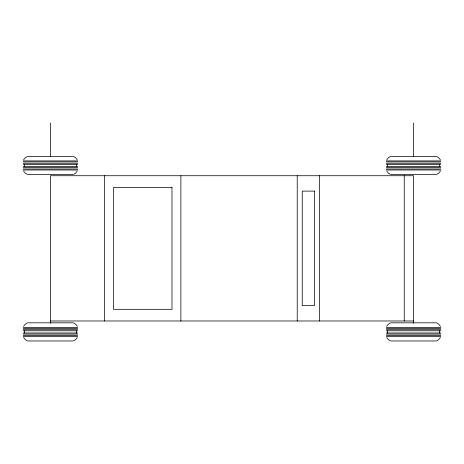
<?xml version="1.0" encoding="UTF-8"?>
<svg xmlns="http://www.w3.org/2000/svg" width="464" height="464" viewBox="0 0 464 464"><rect width="100%" height="100%" fill="white"/><g stroke="black" fill="none" stroke-linecap="round" stroke-linejoin="round"><path stroke-width="0.7" d="M23.6 159.871L24.888 158.062L27.214 156.548M77.268 171.03L75.568 173.217L73.66 174.348M23.6 326.32L24.888 324.504L27.214 322.996M77.268 337.473L75.568 339.66L73.66 340.796M386.732 159.871L388.432 157.685L390.34 156.548M440.4 171.03L438.7 173.217L436.786 174.348M386.732 326.32L388.432 324.127L390.34 322.996M440.4 337.473L438.7 339.66L436.786 340.796M27.741 156.374L73.132 156.374M390.868 156.374L436.259 156.374M23.2 160.909L77.668 160.909M386.332 160.909L440.8 160.909M23.2 161.895L77.668 161.895M386.332 161.895L440.8 161.895M23.2 163.27L77.668 163.27M386.332 163.27L440.8 163.27M23.2 164.36L77.668 164.36M386.332 164.36L440.8 164.36M23.2 166.541L77.668 166.541M386.332 166.541L440.8 166.541M23.2 167.632L77.668 167.632M386.332 167.632L440.8 167.632M23.2 169.006L77.668 169.006M386.332 169.006L440.8 169.006M23.2 169.986L77.668 169.986M386.332 169.986L440.8 169.986M27.741 174.528L73.132 174.528M390.868 174.528L436.259 174.528M50.437 320.978L413.563 320.978M27.741 322.816L73.132 322.816M390.868 322.816L436.259 322.816M23.2 327.358L77.668 327.358M386.332 327.358L440.8 327.358M23.2 328.338L77.668 328.338M386.332 328.338L440.8 328.338M23.2 329.713L77.668 329.713M386.332 329.713L440.8 329.713M23.2 330.803L77.668 330.803M386.332 330.803L440.8 330.803M23.2 332.99L77.668 332.99M386.332 332.99L440.8 332.99M23.2 334.08L77.668 334.08M386.332 334.08L440.8 334.08M23.2 335.455L77.668 335.455M386.332 335.455L440.8 335.455M23.2 336.435L77.668 336.435M386.332 336.435L440.8 336.435M27.741 340.976L73.132 340.976M390.868 340.976L436.259 340.976M436.786 156.548L438.7 157.685L440.4 159.871M390.34 174.348L388.432 173.217L386.732 171.03M73.66 156.548L75.568 157.685L77.268 159.871M436.786 322.996L438.7 324.127L440.4 326.32M27.214 174.348L24.888 172.84L23.6 171.03M390.34 340.796L388.432 339.66L386.732 337.473M73.66 322.996L75.568 324.127L77.268 326.32M27.214 340.796L25.3 339.66L23.6 337.473M439.646 164.36L439.646 166.541M439.646 330.803L439.646 332.99M413.563 123.024L413.563 156.82M413.563 323.269L413.563 175.728L50.437 175.728L50.437 323.269M404.248 175.728L404.248 320.978M387.486 164.36L387.486 166.541M387.486 330.803L387.486 332.99M319.545 175.728L319.545 320.978M297.221 175.728L297.221 320.978M180.873 175.728L180.873 320.978M104.649 175.728L104.649 320.978M76.514 164.36L76.514 166.541M76.514 330.803L76.514 332.99M50.437 123.024L50.437 156.82M24.354 164.36L24.354 166.541M24.354 330.803L24.354 332.99M171.982 187.386L113.541 187.386L113.541 309.32L171.982 309.32L171.982 187.386M314.522 191.11L302.244 191.11L302.244 305.596L314.522 305.596L314.522 191.11"/></g></svg>
